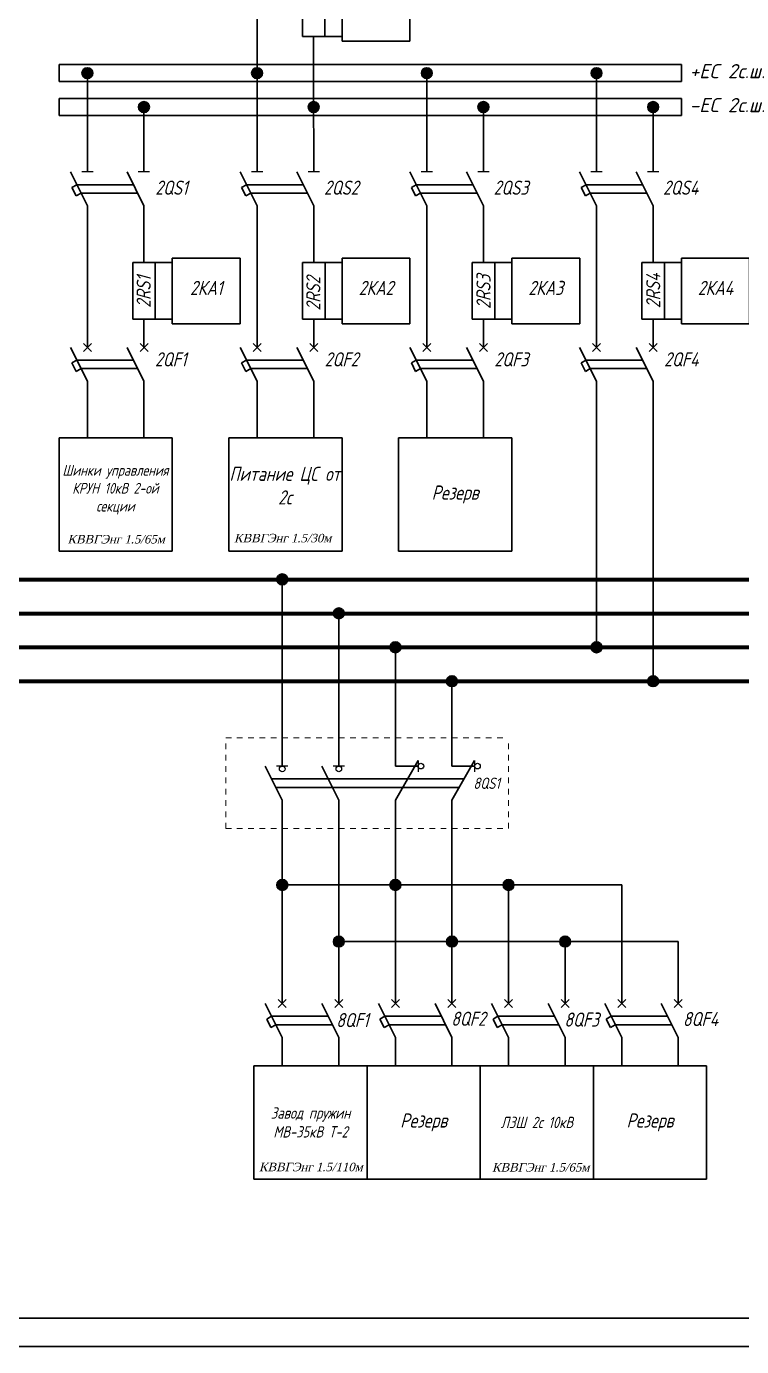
# Model space of a CAD drawing. Header units: millimetres. Extents: x 1170 to 2115, y -72 to 463.
# Drawn here: x 1739.9 to 1866.3, y 43.1 to 276.4 of the extents above; entities that cross this region are included whole.
import ezdxf
from ezdxf.enums import TextEntityAlignment as Align

# ---------------------------------------------------------------- set-up
doc = ezdxf.new("R2010")
doc.units = ezdxf.units.MM
doc.linetypes.add('JIS_02_1.0', pattern=[2, 1, -1])
doc.layers.get('0').update_dxf_attribs({"lineweight": 30})
doc.layers.add('проводники разные', color=7, linetype='Continuous', lineweight=80)
doc.styles.add('eskdw', font='', dxfattribs={"oblique": 15})
doc.styles.add('Чертёжный', font='isocpeui.ttf', dxfattribs={"height": 3})
doc.styles.get('eskdw').set_extended_font_data('GOST 2.304 A')

# ---------------------------------------------------------------- blocks, each defined once
blk = doc.blocks.new('МР-100 на схеме')
for p, q in [((6, 11.58), (-6, 11.58)), ((-6, 11.58), (-6, 0)), ((6, 0), (6, 11.58)), ((-6, 0), (6, 0))]:
    blk.add_line(p, q)

msp = doc.modelspace()

# ---------------------------------------------------------------- hatches: boundary and pattern name
h = msp.add_hatch(color=256)
edge = h.paths.add_edge_path()
edge.add_arc((1750.64, 268.17), 0.957, 0, 360)
h = msp.add_hatch(color=256)
edge = h.paths.add_edge_path()
edge.add_arc((1750.64, 268.17), 0.957, 0, 360)
h = msp.add_hatch(color=256)
edge = h.paths.add_edge_path()
edge.add_arc((1780.64, 268.17), 0.957, 0, 360)
h = msp.add_hatch(color=256)
edge = h.paths.add_edge_path()
edge.add_arc((1780.64, 268.17), 0.957, 0, 360)
h = msp.add_hatch(color=256)
edge = h.paths.add_edge_path()
edge.add_arc((1780.64, 268.17), 0.957, 0, 360)
h = msp.add_hatch(color=256)
edge = h.paths.add_edge_path()
edge.add_arc((1810.64, 268.17), 0.957, 0, 360)
h = msp.add_hatch(color=256)
edge = h.paths.add_edge_path()
edge.add_arc((1840.64, 268.17), 0.957, 0, 360)
h = msp.add_hatch(color=256)
edge = h.paths.add_edge_path()
edge.add_arc((1760.64, 262.17), 0.957, 0, 360)
h = msp.add_hatch(color=256)
edge = h.paths.add_edge_path()
edge.add_arc((1760.64, 262.17), 0.957, 0, 360)
h = msp.add_hatch(color=256)
edge = h.paths.add_edge_path()
edge.add_arc((1790.64, 262.17), 0.957, 0, 360)
h = msp.add_hatch(color=256)
edge = h.paths.add_edge_path()
edge.add_arc((1790.64, 262.17), 0.957, 0, 360)
h = msp.add_hatch(color=256)
edge = h.paths.add_edge_path()
edge.add_arc((1820.64, 262.17), 0.957, 0, 360)
h = msp.add_hatch(color=256)
edge = h.paths.add_edge_path()
edge.add_arc((1850.64, 262.17), 0.957, 0, 360)
h = msp.add_hatch(color=256)
edge = h.paths.add_edge_path()
edge.add_arc((1785.09, 178.71), 0.957, 0, 360)
h = msp.add_hatch(color=256)
edge = h.paths.add_edge_path()
edge.add_arc((1785.09, 178.71), 0.957, 0, 360)
h = msp.add_hatch(color=256)
edge = h.paths.add_edge_path()
edge.add_arc((1795.09, 172.71), 0.957, 0, 360)
h = msp.add_hatch(color=256)
edge = h.paths.add_edge_path()
edge.add_arc((1805.09, 166.71), 0.957, 0, 360)
h = msp.add_hatch(color=256)
edge = h.paths.add_edge_path()
edge.add_arc((1840.64, 166.71), 0.957, 0, 360)
h = msp.add_hatch(color=256)
edge = h.paths.add_edge_path()
edge.add_arc((1815.09, 160.71), 0.957, 0, 360)
h = msp.add_hatch(color=256)
edge = h.paths.add_edge_path()
edge.add_arc((1850.64, 160.71), 0.957, 0, 360)
h = msp.add_hatch(color=256)
edge = h.paths.add_edge_path()
edge.add_arc((1785.09, 124.71), 0.957, 0, 360)
h = msp.add_hatch(color=256)
edge = h.paths.add_edge_path()
edge.add_arc((1785.09, 124.71), 0.957, 0, 360)
h = msp.add_hatch(color=256)
edge = h.paths.add_edge_path()
edge.add_arc((1805.09, 124.71), 0.957, 0, 360)
h = msp.add_hatch(color=256)
edge = h.paths.add_edge_path()
edge.add_arc((1805.09, 124.71), 0.957, 0, 360)
h = msp.add_hatch(color=256)
edge = h.paths.add_edge_path()
edge.add_arc((1825.09, 124.71), 0.957, 0, 360)
h = msp.add_hatch(color=256)
edge = h.paths.add_edge_path()
edge.add_arc((1795.08, 114.71), 0.957, 0, 360)
h = msp.add_hatch(color=256)
edge = h.paths.add_edge_path()
edge.add_arc((1795.09, 114.71), 0.957, 0, 360)
h = msp.add_hatch(color=256)
edge = h.paths.add_edge_path()
edge.add_arc((1815.09, 114.71), 0.957, 0, 360)
h = msp.add_hatch(color=256)
edge = h.paths.add_edge_path()
edge.add_arc((1815.09, 114.71), 0.957, 0, 360)
h = msp.add_hatch(color=256)
edge = h.paths.add_edge_path()
edge.add_arc((1835.09, 114.71), 0.957, 0, 360)

# ---------------------------------------------------------------- linework, layer by layer
for p, q in [((1780.64, 284.67), (1780.64, 274.67)), ((1788.64, 284.67), (1788.64, 274.67)), ((1792.64, 274.67), (1792.64, 284.67)), ((1780.64, 274.67), (1780.64, 269.67)), ((1788.64, 274.67), (1790.64, 274.67)), ((1790.64, 274.67), (1792.64, 274.67)), ((1790.64, 274.67), (1790.64, 269.67)), ((1792.64, 274.67), (1795.64, 274.67)), ((1745.64, 269.67), (1745.64, 266.67)), ((1745.64, 269.67), (1855.64, 269.67)), ((1780.64, 269.67), (1780.64, 268.17)), ((1790.64, 269.67), (1790.64, 262.17)), ((1855.64, 266.67), (1855.64, 269.67)), ((1745.64, 266.67), (1855.64, 266.67)), ((1750.65, 255.71), (1750.64, 268.17)), ((1780.65, 255.71), (1780.64, 268.17)), ((1810.65, 255.71), (1810.64, 268.17)), ((1840.65, 255.71), (1840.64, 268.17)), ((1745.64, 263.67), (1745.64, 260.67)), ((1745.64, 263.67), (1855.64, 263.67)), ((1855.64, 260.67), (1855.64, 263.67)), ((1855.64, 260.67), (1745.64, 260.67)), ((1760.64, 261.21), (1760.65, 255.67)), ((1790.64, 261.21), (1790.65, 255.67)), ((1820.64, 261.21), (1820.65, 255.67)), ((1850.65, 255.71), (1850.64, 261.21)), ((1750.65, 250.71), (1750.65, 255.71)), ((1760.65, 250.71), (1760.65, 255.71)), ((1780.65, 250.71), (1780.65, 255.71)), ((1790.65, 250.71), (1790.65, 255.71)), ((1810.65, 250.71), (1810.65, 255.71)), ((1820.65, 250.71), (1820.65, 255.71)), ((1840.65, 250.71), (1840.65, 255.71)), ((1850.65, 250.71), (1850.65, 255.71)), ((1750.65, 244.71), (1747.65, 250.71)), ((1760.65, 244.71), (1757.65, 250.71)), ((1780.65, 244.71), (1777.65, 250.71)), ((1790.65, 244.71), (1787.65, 250.71)), ((1810.65, 244.71), (1807.65, 250.71)), ((1820.65, 244.71), (1817.65, 250.71)), ((1840.65, 244.71), (1837.65, 250.71)), ((1850.65, 244.71), (1847.65, 250.71)), ((1748.78, 248.46), (1747.91, 247.96)), ((1748.66, 246.46), (1747.91, 247.96)), ((1748.78, 248.46), (1758.78, 248.46)), ((1778.78, 248.46), (1777.91, 247.96)), ((1778.66, 246.46), (1777.91, 247.96)), ((1778.78, 248.46), (1788.78, 248.46)), ((1808.78, 248.46), (1807.91, 247.96)), ((1808.66, 246.46), (1807.91, 247.96)), ((1808.78, 248.46), (1818.78, 248.46)), ((1838.78, 248.46), (1837.91, 247.96)), ((1838.66, 246.46), (1837.91, 247.96)), ((1838.78, 248.46), (1848.78, 248.46)), ((1749.53, 246.96), (1748.66, 246.46)), ((1749.53, 246.96), (1759.53, 246.96)), ((1779.53, 246.96), (1778.66, 246.46)), ((1779.53, 246.96), (1778.66, 246.46)), ((1779.53, 246.96), (1789.53, 246.96)), ((1809.53, 246.96), (1808.66, 246.46)), ((1809.53, 246.96), (1808.66, 246.46)), ((1809.53, 246.96), (1819.53, 246.96)), ((1839.53, 246.96), (1838.66, 246.46)), ((1839.53, 246.96), (1838.66, 246.46)), ((1839.53, 246.96), (1849.53, 246.96)), ((1750.65, 244.71), (1750.65, 239.71)), ((1760.65, 244.71), (1760.65, 239.71)), ((1780.65, 244.71), (1780.65, 239.71)), ((1790.65, 244.71), (1790.65, 239.71)), ((1810.65, 244.71), (1810.65, 239.71)), ((1820.65, 244.71), (1820.65, 239.71)), ((1840.65, 244.71), (1840.65, 239.71)), ((1850.65, 244.71), (1850.65, 239.71)), ((1750.65, 234.71), (1750.65, 239.71)), ((1760.65, 234.71), (1760.65, 239.71)), ((1780.65, 234.71), (1780.65, 239.71)), ((1790.65, 234.71), (1790.65, 239.71)), ((1810.65, 234.71), (1810.65, 239.71)), ((1820.65, 234.71), (1820.65, 239.71)), ((1840.65, 234.71), (1840.65, 239.71)), ((1850.65, 234.71), (1850.65, 239.71)), ((1750.65, 224.71), (1750.65, 234.71)), ((1762.65, 234.71), (1758.65, 234.71)), ((1758.65, 234.71), (1758.65, 224.71)), ((1762.65, 224.71), (1762.65, 234.71)), ((1762.65, 234.71), (1765.65, 234.71)), ((1780.65, 224.71), (1780.65, 234.71)), ((1792.65, 234.71), (1788.65, 234.71)), ((1788.65, 234.71), (1788.65, 224.71)), ((1792.65, 224.71), (1792.65, 234.71)), ((1792.65, 234.71), (1795.65, 234.71)), ((1810.65, 224.71), (1810.65, 234.71)), ((1822.65, 234.71), (1818.65, 234.71)), ((1818.65, 234.71), (1818.65, 224.71)), ((1822.65, 224.71), (1822.65, 234.71)), ((1822.65, 234.71), (1825.65, 234.71)), ((1840.65, 224.71), (1840.65, 234.71)), ((1852.65, 234.71), (1848.65, 234.71)), ((1848.65, 234.71), (1848.65, 224.71)), ((1852.65, 224.71), (1852.65, 234.71)), ((1852.65, 234.71), (1855.65, 234.71)), ((1750.65, 219.71), (1750.65, 224.71)), ((1758.65, 224.71), (1760.65, 224.71)), ((1760.65, 219.71), (1760.65, 224.71)), ((1760.65, 224.71), (1762.65, 224.71)), ((1762.65, 224.71), (1765.65, 224.71)), ((1780.65, 219.71), (1780.65, 224.71)), ((1788.65, 224.71), (1790.65, 224.71)), ((1790.65, 219.71), (1790.65, 224.71)), ((1790.65, 224.71), (1792.65, 224.71)), ((1792.65, 224.71), (1795.65, 224.71)), ((1810.65, 219.71), (1810.65, 224.71)), ((1818.65, 224.71), (1820.65, 224.71)), ((1820.65, 219.71), (1820.65, 224.71)), ((1820.65, 224.71), (1822.65, 224.71)), ((1822.65, 224.71), (1825.65, 224.71)), ((1840.65, 219.71), (1840.65, 224.71)), ((1848.65, 224.71), (1850.65, 224.71)), ((1850.65, 219.71), (1850.65, 224.71)), ((1850.65, 224.71), (1852.65, 224.71)), ((1852.65, 224.71), (1855.65, 224.71)), ((1750.65, 213.71), (1747.65, 219.71)), ((1749.95, 219), (1751.36, 220.42)), ((1751.36, 219), (1749.95, 220.42)), ((1760.65, 213.71), (1757.65, 219.71)), ((1759.95, 219), (1761.36, 220.42)), ((1761.36, 219), (1759.95, 220.42)), ((1780.65, 213.71), (1777.65, 219.71)), ((1779.95, 219), (1781.36, 220.42)), ((1781.36, 219), (1779.95, 220.42)), ((1790.65, 213.71), (1787.65, 219.71)), ((1789.95, 219), (1791.36, 220.42)), ((1791.36, 219), (1789.95, 220.42)), ((1810.65, 213.71), (1807.65, 219.71)), ((1809.95, 219), (1811.36, 220.42)), ((1811.36, 219), (1809.95, 220.42)), ((1820.65, 213.71), (1817.65, 219.71)), ((1819.95, 219), (1821.36, 220.42)), ((1821.36, 219), (1819.95, 220.42)), ((1840.65, 213.71), (1837.65, 219.71)), ((1839.95, 219), (1841.36, 220.42)), ((1841.36, 219), (1839.95, 220.42)), ((1850.65, 213.71), (1847.65, 219.71)), ((1849.95, 219), (1851.36, 220.42)), ((1851.36, 219), (1849.95, 220.42)), ((1748.78, 217.46), (1747.91, 216.96)), ((1748.66, 215.46), (1747.91, 216.96)), ((1748.78, 217.46), (1758.78, 217.46)), ((1778.78, 217.46), (1777.91, 216.96)), ((1778.66, 215.46), (1777.91, 216.96)), ((1778.78, 217.46), (1788.78, 217.46)), ((1808.78, 217.46), (1807.91, 216.96)), ((1808.66, 215.46), (1807.91, 216.96)), ((1808.78, 217.46), (1818.78, 217.46)), ((1838.78, 217.46), (1837.91, 216.96)), ((1838.66, 215.46), (1837.91, 216.96)), ((1838.78, 217.46), (1848.78, 217.46)), ((1749.53, 215.96), (1748.66, 215.46)), ((1749.53, 215.96), (1759.53, 215.96)), ((1779.53, 215.96), (1778.66, 215.46)), ((1779.53, 215.96), (1789.53, 215.96)), ((1809.53, 215.96), (1808.66, 215.46)), ((1809.53, 215.96), (1819.53, 215.96)), ((1839.53, 215.96), (1838.66, 215.46)), ((1839.53, 215.96), (1849.53, 215.96)), ((1750.65, 208.71), (1750.65, 213.71)), ((1760.65, 208.71), (1760.65, 213.71)), ((1780.65, 208.71), (1780.65, 213.71)), ((1790.65, 208.71), (1790.65, 213.71)), ((1810.65, 208.71), (1810.65, 213.71)), ((1820.65, 208.71), (1820.65, 213.71)), ((1840.65, 208.71), (1840.65, 213.71)), ((1850.65, 208.71), (1850.65, 213.71)), ((1750.65, 203.71), (1750.65, 208.71)), ((1760.65, 203.71), (1760.65, 208.71)), ((1780.65, 203.71), (1780.65, 208.71)), ((1790.65, 203.71), (1790.65, 208.71)), ((1810.65, 203.71), (1810.65, 208.71)), ((1820.65, 203.71), (1820.65, 208.71)), ((1840.65, 203.71), (1840.65, 208.71)), ((1850.65, 203.71), (1850.65, 208.71)), ((1745.65, 203.71), (1765.65, 203.71)), ((1745.65, 203.71), (1745.65, 183.71)), ((1765.65, 203.71), (1765.65, 183.71)), ((1775.65, 203.71), (1795.65, 203.71)), ((1775.65, 203.71), (1775.65, 183.71)), ((1795.65, 203.71), (1795.65, 183.71)), ((1805.65, 203.71), (1825.65, 203.71)), ((1805.65, 203.71), (1805.65, 183.71)), ((1825.65, 203.71), (1825.65, 183.71)), ((1840.65, 203.71), (1840.65, 166.71)), ((1850.65, 203.71), (1850.65, 160.71)), ((1765.65, 183.71), (1745.65, 183.71)), ((1795.65, 183.71), (1775.65, 183.71)), ((1825.65, 183.71), (1805.65, 183.71)), ((1785.09, 178.71), (1785.09, 150.71)), ((1795.08, 172.71), (1795.09, 150.71)), ((1805.09, 166.71), (1805.09, 150.71)), ((1815.09, 160.71), (1815.09, 150.71)), ((1785.09, 145.71), (1785.09, 150.71)), ((1795.09, 145.71), (1795.09, 150.71)), ((1805.09, 145.71), (1805.09, 150.71)), ((1815.09, 145.71), (1815.09, 150.71)), ((1785.09, 139.71), (1782.09, 145.71)), ((1795.09, 139.71), (1792.09, 145.71)), ((1805.09, 145.71), (1805.09, 146.71)), ((1805.09, 139.71), (1809.09, 146.71)), ((1805.09, 145.71), (1809.09, 145.71)), ((1815.09, 145.71), (1815.09, 146.71)), ((1815.09, 139.71), (1819.09, 146.71)), ((1815.09, 145.71), (1819.09, 145.71)), ((1783.21, 143.46), (1817.23, 143.46)), ((1783.96, 141.96), (1816.37, 141.96)), ((1785.09, 139.71), (1785.09, 134.71)), ((1795.09, 139.71), (1795.09, 134.71)), ((1805.09, 134.71), (1805.09, 139.71)), ((1815.09, 134.71), (1815.09, 139.71)), ((1785.09, 134.71), (1785.09, 124.71)), ((1795.09, 134.71), (1795.09, 114.71)), ((1805.09, 134.71), (1805.09, 124.71)), ((1815.09, 134.71), (1815.09, 114.71)), ((1805.09, 124.71), (1785.09, 124.71)), ((1785.09, 108.75), (1785.09, 124.71)), ((1795.09, 124.71), (1845.09, 124.71)), ((1805.09, 124.71), (1805.09, 108.75)), ((1825.09, 124.71), (1825.09, 108.75)), ((1845.09, 124.71), (1845.09, 108.75)), ((1815.09, 114.71), (1795.09, 114.71)), ((1795.09, 114.71), (1855.09, 114.71)), ((1795.09, 114.71), (1795.09, 108.75)), ((1815.09, 114.71), (1815.09, 108.75)), ((1835.09, 114.71), (1835.09, 108.75)), ((1855.09, 114.71), (1855.09, 108.75)), ((1785.09, 103.75), (1785.09, 108.75)), ((1795.09, 103.75), (1795.09, 108.75)), ((1805.09, 103.75), (1805.09, 108.75)), ((1815.09, 103.75), (1815.09, 108.75)), ((1825.09, 103.75), (1825.09, 108.75)), ((1835.09, 103.75), (1835.09, 108.75)), ((1845.09, 103.75), (1845.09, 108.75)), ((1855.09, 103.75), (1855.09, 108.75)), ((1785.09, 97.75), (1782.09, 103.75)), ((1784.38, 103.05), (1785.79, 104.46)), ((1785.79, 103.05), (1784.38, 104.46)), ((1795.09, 97.75), (1792.09, 103.75)), ((1794.38, 103.05), (1795.79, 104.46)), ((1795.79, 103.05), (1794.38, 104.46)), ((1805.09, 97.75), (1802.09, 103.75)), ((1804.38, 103.05), (1805.79, 104.46)), ((1805.79, 103.05), (1804.38, 104.46)), ((1815.09, 97.75), (1812.09, 103.75)), ((1814.38, 103.05), (1815.79, 104.46)), ((1815.79, 103.05), (1814.38, 104.46)), ((1825.09, 97.75), (1822.09, 103.75)), ((1824.38, 103.05), (1825.79, 104.46)), ((1825.79, 103.05), (1824.38, 104.46)), ((1835.09, 97.75), (1832.09, 103.75)), ((1834.38, 103.05), (1835.79, 104.46)), ((1835.79, 103.05), (1834.38, 104.46)), ((1845.09, 97.75), (1842.09, 103.75)), ((1844.38, 103.05), (1845.79, 104.46)), ((1845.79, 103.05), (1844.38, 104.46)), ((1855.09, 97.75), (1852.09, 103.75)), ((1854.38, 103.05), (1855.79, 104.46)), ((1855.79, 103.05), (1854.38, 104.46)), ((1783.21, 101.5), (1782.34, 101)), ((1783.09, 99.5), (1782.34, 101)), ((1783.21, 101.5), (1793.21, 101.5)), ((1803.21, 101.5), (1802.34, 101)), ((1803.09, 99.5), (1802.34, 101)), ((1803.21, 101.5), (1813.21, 101.5)), ((1823.21, 101.5), (1822.34, 101)), ((1823.09, 99.5), (1822.34, 101)), ((1823.21, 101.5), (1833.21, 101.5)), ((1843.21, 101.5), (1842.34, 101)), ((1843.09, 99.5), (1842.34, 101)), ((1843.21, 101.5), (1853.21, 101.5)), ((1783.96, 100), (1783.09, 99.5)), ((1783.96, 100), (1793.96, 100)), ((1803.96, 100), (1803.09, 99.5)), ((1803.96, 100), (1813.96, 100)), ((1823.96, 100), (1823.09, 99.5)), ((1823.96, 100), (1833.96, 100)), ((1843.96, 100), (1843.09, 99.5)), ((1843.96, 100), (1853.96, 100)), ((1785.09, 92.75), (1785.09, 97.75)), ((1785.09, 92.75), (1785.09, 97.75)), ((1795.09, 92.75), (1795.09, 97.75)), ((1795.09, 92.75), (1795.09, 97.75)), ((1805.09, 92.75), (1805.09, 97.75)), ((1805.09, 92.75), (1805.09, 97.75)), ((1805.09, 92.75), (1805.09, 97.75)), ((1815.09, 92.75), (1815.09, 97.75)), ((1815.09, 92.75), (1815.09, 97.75)), ((1815.09, 92.75), (1815.09, 97.75)), ((1825.09, 92.75), (1825.09, 97.75)), ((1825.09, 92.75), (1825.09, 97.75)), ((1825.09, 92.75), (1825.09, 97.75)), ((1835.09, 92.75), (1835.09, 97.75)), ((1835.09, 92.75), (1835.09, 97.75)), ((1835.09, 92.75), (1835.09, 97.75)), ((1845.09, 92.75), (1845.09, 97.75)), ((1845.09, 92.75), (1845.09, 97.75)), ((1845.09, 92.75), (1845.09, 97.75)), ((1855.09, 92.75), (1855.09, 97.75)), ((1855.09, 92.75), (1855.09, 97.75)), ((1855.09, 92.75), (1855.09, 97.75)), ((1780.09, 92.75), (1800.09, 92.75)), ((1780.09, 72.75), (1780.09, 92.75)), ((1800.09, 92.75), (1800.09, 72.75)), ((1800.09, 92.75), (1820.09, 92.75)), ((1800.09, 92.75), (1800.09, 72.75)), ((1820.09, 92.75), (1820.09, 72.75)), ((1820.09, 92.75), (1840.09, 92.75)), ((1820.09, 92.75), (1820.09, 72.75)), ((1840.09, 92.75), (1840.09, 72.75)), ((1840.09, 92.75), (1860.09, 92.75)), ((1840.09, 92.75), (1840.09, 72.75)), ((1860.09, 92.75), (1860.09, 72.75)), ((1809.1, 72.75), (1780.09, 72.75)), ((1829.1, 72.75), (1809.1, 72.75)), ((1860.09, 72.75), (1829.1, 72.75)), ((1513.65, 48.14), (2109.63, 48.14)), ((2114.63, 43.14), (1493.65, 43.14))]:
    msp.add_line(p, q)
at = {"color": 0, "lineweight": -3}
for p, q in [((1750.65, 250.71), (1749.65, 250.71)), ((1751.65, 250.71), (1750.65, 250.71)), ((1760.65, 250.71), (1759.65, 250.71)), ((1761.65, 250.71), (1760.65, 250.71)), ((1780.65, 250.71), (1779.65, 250.71)), ((1781.65, 250.71), (1780.65, 250.71)), ((1790.65, 250.71), (1789.65, 250.71)), ((1791.65, 250.71), (1790.65, 250.71)), ((1810.65, 250.71), (1809.65, 250.71)), ((1811.65, 250.71), (1810.65, 250.71)), ((1820.65, 250.71), (1819.65, 250.71)), ((1821.65, 250.71), (1820.65, 250.71)), ((1840.65, 250.71), (1839.65, 250.71)), ((1841.65, 250.71), (1840.65, 250.71)), ((1850.65, 250.71), (1849.65, 250.71)), ((1851.65, 250.71), (1850.65, 250.71)), ((1785.09, 145.71), (1784.09, 145.71)), ((1786.09, 145.71), (1785.09, 145.71)), ((1795.09, 145.71), (1794.09, 145.71)), ((1796.09, 145.71), (1795.09, 145.71)), ((1809.09, 146.71), (1809.09, 145.71)), ((1809.09, 145.71), (1809.09, 144.71)), ((1819.09, 146.71), (1819.09, 145.71)), ((1819.09, 145.71), (1819.09, 144.71))]:
    msp.add_line(p, q, dxfattribs=at)
at = {"linetype": 'JIS_02_1.0', "lineweight": 15}
for p, q in [((1775.09, 134.71), (1775.09, 150.71)), ((1775.09, 150.71), (1825.09, 150.71)), ((1825.09, 134.71), (1825.09, 150.71)), ((1775.09, 134.71), (1825.09, 134.71))]:
    msp.add_line(p, q, dxfattribs=at)
for centre in [(1750.64, 268.17), (1750.64, 268.17), (1780.64, 268.17), (1780.64, 268.17), (1810.64, 268.17), (1840.64, 268.17), (1760.64, 262.17), (1760.64, 262.17), (1790.64, 262.17), (1820.64, 262.17), (1850.64, 262.17), (1785.09, 178.71), (1785.09, 178.71), (1795.09, 172.71), (1805.09, 166.71), (1840.64, 166.71), (1815.09, 160.71), (1850.64, 160.71), (1785.09, 124.71), (1785.09, 124.71), (1805.09, 124.71), (1805.09, 124.71), (1825.09, 124.71), (1795.08, 114.71), (1795.09, 114.71), (1815.09, 114.71), (1815.09, 114.71), (1835.09, 114.71)]:
    msp.add_circle(centre, 0.957)
at = {"color": 0, "lineweight": -3}
for centre in [(1785.09, 145.21), (1795.09, 145.21), (1809.59, 145.71), (1819.59, 145.71)]:
    msp.add_circle(centre, 0.5, dxfattribs=at)
at = {"layer": 'проводники разные'}
for p, q in [((1558.65, 178.71), (1917.65, 178.71)), ((1553.65, 172.71), (1917.65, 172.71)), ((1553.65, 166.71), (1917.65, 166.71)), ((1553.65, 160.71), (1917.65, 160.71))]:
    msp.add_line(p, q, dxfattribs=at)

# ---------------------------------------------------------------- block references
at = {"color": 0, "rotation": 180}
for p in [(1801.65, 285.42), (1771.66, 235.47), (1801.66, 235.47), (1831.66, 235.47), (1861.66, 235.47)]:
    msp.add_blockref('МР-100 на схеме', p, dxfattribs=at)

# ---------------------------------------------------------------- texts
at = {"color": 0, "style": 'eskdw', "oblique": 15}
for s, p in [('2RS1', (1761.85, 232.33)), ('2RS2', (1791.84, 232.21)), ('2RS3', (1821.91, 232.55)), ('2RS4', (1851.91, 232.77))]:
    msp.add_text(s, height=2.5, rotation=90, dxfattribs=at).set_placement(p, align=Align.RIGHT)
at = {"style": 'eskdw', "oblique": 15}
for s, p in [('2QF1', (1762.58, 216.34)), ('2QF2', (1792.58, 216.34)), ('2QF3', (1822.58, 216.34)), ('2QF4', (1852.58, 216.34)), ('8QF1', (1794.62, 99.58)), ('8QF2', (1814.94, 99.82)), ('8QF3', (1834.94, 99.67)), ('8QF4', (1855.9, 99.77))]:
    msp.add_text(s, height=2.5, dxfattribs=at).set_placement(p)
at = {"attachment_point": 5}
for s, insert, char_height, width, style in [('+EС 2с.ш.', (1863.77, 268.52), 2.5, 17.6916, 'Чертёжный'), ('-EС 2с.ш.', (1863.77, 262.52), 2.5, 17.6916, 'Чертёжный'), ('2КА1', (1771.66, 230.21), 2.5, 12.0088, 'eskdw'), ('2КА2', (1801.66, 230.21), 2.5, 12.0088, 'eskdw'), ('2КА3', (1831.66, 230.21), 2.5, 12.0088, 'eskdw'), ('2КА4', (1861.66, 230.21), 2.5, 12.0088, 'eskdw'), ('Шинки управления {\\Feskdw|c204;КРУН 10кВ} 2-ой секции ', (1755.6, 194.56), 1.9, 20, 'eskdw'), ('{\\Feskdw|c204;Питание ЦС от 2с}', (1785.55, 195.28), 2.5, 20, 'eskdw'), ('{\\Feskdw|c204;Резерв}', (1815.65, 193.71), 2.5, 20, 'eskdw'), ('\\pxt3,5;{\\H0.6x;\\fTimes New Roman|b0|i0|c0|p18;КВВГЭнг 1.5/30м } ', (1785.17, 185.99), 2.5, 20, 'eskdw'), ('\\pxt3,5;{\\H0.6x;\\fTimes New Roman|b0|i0|c0|p18;КВВГЭнг 1.5/65м } ', (1755.73, 185.79), 2.5, 20, 'eskdw'), ('{\\Feskdw|c204;Завод пружин} МВ-35кВ Т-2  ', (1790.09, 82.75), 2, 20, 'eskdw'), ('{\\Feskdw|c204;Резерв}', (1810.09, 82.75), 2.5, 20, 'eskdw'), ('{\\Feskdw|c204;Резерв}', (1850.09, 82.75), 2.5, 20, 'eskdw'), ('{\\Feskdw|c204;ЛЗШ 2с} 10{\\Feskdw|c204;кВ} ', (1830.09, 82.75), 2, 20, 'eskdw'), ('\\pxt3,5;{\\H0.6x;\\fTimes New Roman|b0|i0|c0|p18;КВВГЭнг 1.5/110м } ', (1790.15, 74.86), 2.5, 20, 'eskdw'), ('\\pxt3,5;{\\H0.6x;\\fTimes New Roman|b0|i0|c0|p18;КВВГЭнг 1.5/65м } ', (1830.78, 74.8), 2.5, 20, 'eskdw')]:
    msp.add_mtext(s, dxfattribs=dict(at, insert=insert, char_height=char_height, width=width, style=style))
at = {"color": 0, "width": 15, "attachment_point": 5, "style": 'eskdw'}
for s, insert, char_height in [('2QS1', (1765.51, 247.93), 2.5), ('2QS2', (1795.51, 247.93), 2.5), ('2QS3', (1825.51, 247.93), 2.5), ('2QS4', (1855.51, 247.93), 2.5), ('8QS1', (1821.21, 142.68), 2)]:
    msp.add_mtext(s, dxfattribs=dict(at, insert=insert, char_height=char_height))

doc.saveas('drawing.dxf')
